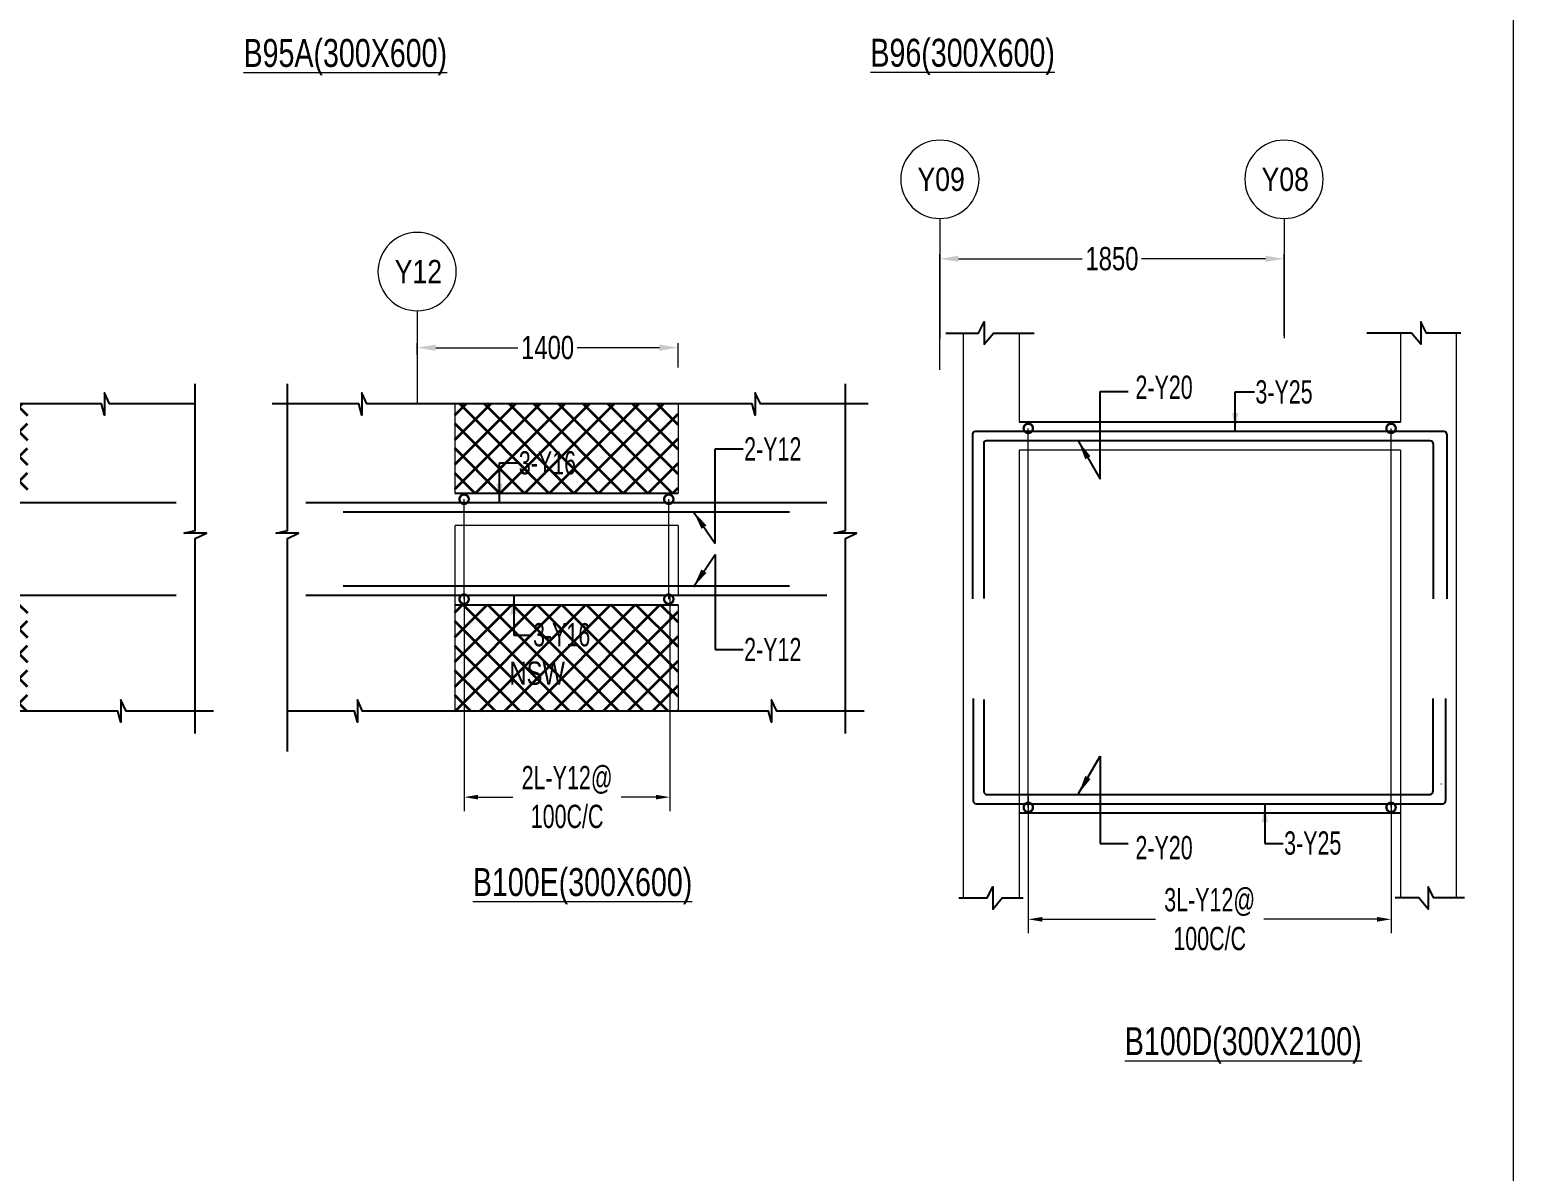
# Model space of a CAD drawing. Header units: millimetres. Extents: x -2697 to 288508, y -1308 to 60928.
# Drawn here: x 110212 to 118188, y 17243 to 23377 of the extents above; entities that cross this region are included whole.
import ezdxf
from ezdxf.enums import TextEntityAlignment as Align

# ---------------------------------------------------------------- set-up
doc = ezdxf.new("R2010")
doc.units = ezdxf.units.MM
doc.header["$LTSCALE"] = 100
for name, pattern in [('ACAD_ISO04W100', [30, 24, -3, 0, -3]), ('CONTINOUS', [0]), ('CONTINU', [0]), ('HIDDEN', [0.375, 0.25, -0.125])]:
    doc.linetypes.add(name, pattern=pattern)
doc.layers.get('Defpoints').update_dxf_attribs({"color": 1, "lineweight": 0})
for name, color, linetype in [('-S-ARROW', 253, 'Continuous'), ('-S-MISC', 8, 'Continuous'), ('-STR-BEAM', 7, 'CONTINU'), ('-STR-REINF', 3, 'Continuous'), ('-STR-TEXT', 6, 'Continuous')]:
    doc.layers.add(name, color=color, linetype=linetype)
for name, color, linetype, lineweight in [('-S-STIRUP', 11, 'Continuous', 9), ('-S-TEXT', 6, 'Continuous', 0), ('-STR-COLUMN', 5, 'HIDDEN', 13), ('-STR-RF-DIM', 252, 'CONTINOUS', 20), ('A-ANNO-GRID-LINE', 252, 'ACAD_ISO04W100', 20), ('A-ANNO-GRID-TEXT', 13, 'Continuous', 15), ('GRID DIM', 252, 'Continuous', 9), ('S-COL HATCH', 9, 'Continuous', 35), ('SEC TEXT', 9, 'Continuous', 18), ('SLAB LINE', 254, 'HIDDEN', 20)]:
    doc.layers.add(name, color=color, linetype=linetype, lineweight=lineweight)
doc.styles.add('BEAM-LS', font='romans.shx', dxfattribs={"width": 0.8})
doc.styles.add('Dim.s & Anno.(Misc.)', font='ARIALN.TTF')
doc.styles.add('SOBHA', font='swisscl.ttf', dxfattribs={"width": 0.9})
doc.styles.add('sobha.sed', font='swisscl.ttf')
doc.dimstyles.new('S-50', dxfattribs={"dimscale": 50, "dimtxt": 2.5, "dimasz": 2, "dimexe": 0.5, "dimexo": 0.25, "dimgap": 0.25, "dimtad": 0, "dimdec": 0, "dimrnd": 0.0005, "dimzin": 0, "dimdsep": 46, "dimtxsty": 'sobha.sed', "dimblk": 'OBLIQUE', "dimcen": 0.09, "dimclrd": 8, "dimclre": 8, "dimclrt": 6, "dimadec": 0, "dimazin": 0, "dimtfac": 1, "dimtdec": 0, "dimtofl": 0, "dimtmove": 2, "dimatfit": 3, "dimfxl": 0.18, "dimtolj": 1, "dimtzin": 0, "dimlwd": -1, "dimlwe": -1, "dimarcsym": 0})
doc.dimstyles.new('S-DIM50', dxfattribs={"dimscale": 50, "dimtxt": 2.5, "dimasz": 1.5, "dimexe": 1.5, "dimexo": 1, "dimgap": 0.5, "dimtad": 0, "dimdec": 0, "dimzin": 0, "dimdsep": 46, "dimtxsty": 'SOBHA', "dimcen": 0.09, "dimclrd": 256, "dimclre": 256, "dimclrt": 6, "dimadec": 5, "dimazin": 0, "dimtfac": 1, "dimtdec": 0, "dimtofl": 0, "dimtmove": 0, "dimatfit": 3, "dimfxl": 0.18, "dimtolj": 1, "dimtzin": 0, "dimlwd": -1, "dimlwe": -1, "dimarcsym": 0})
doc.dimstyles.new('STIRUP', dxfattribs={"dimscale": 50, "dimtxt": 2.5, "dimasz": 2.2, "dimexe": 0, "dimexo": 0, "dimgap": 0.5, "dimtad": 0, "dimdec": 0, "dimzin": 0, "dimdsep": 46, "dimtxsty": 'BEAM-LS', "dimblk": 'DOTSMALL', "dimcen": 0.09, "dimclrd": 256, "dimclre": 256, "dimclrt": 256, "dimadec": 5, "dimazin": 0, "dimtfac": 1, "dimtdec": 0, "dimtofl": 0, "dimtmove": 0, "dimatfit": 3, "dimldrblk": 'DOTSMALL', "dimfxl": 0, "dimfxlon": 1, "dimtolj": 1, "dimtzin": 0, "dimlwd": -1, "dimlwe": -1, "dimarcsym": 0})

# ---------------------------------------------------------------- blocks, each defined once
blk = doc.blocks.new('_Oblique')
at = {"color": 0, "linetype": 'ByBlock', "lineweight": -2}
blk.add_line((-0.5, -0.5), (0.5, 0.5), dxfattribs=at)
blk = doc.blocks.new('*D39')
at = {"layer": '-STR-RF-DIM', "transparency": 16777216}
for p, q in [((115580.1, 19255.5), (115580.1, 18522.4)), ((117530.2, 19210.3), (117530.2, 18522.4)), ((115655.1, 18597.4), (116264, 18597.4)), ((117455.2, 18597.4), (116846.3, 18597.4))]:
    blk.add_line(p, q, dxfattribs=at)
for points in [[(115655.1, 18609.9), (115655.1, 18584.9), (115580.1, 18597.4)], [(117455.2, 18609.9), (117455.2, 18584.9), (117530.2, 18597.4)]]:
    blk.add_solid(points, dxfattribs=at)
at = {"layer": 'Defpoints', "color": 0, "transparency": 16777216}
for p in [(115580.1, 19255.5, 178586.6), (117530.2, 19210.3, 0), (117530.2, 18597.4)]:
    blk.add_point(p, dxfattribs=at)
at = {"layer": '-STR-RF-DIM', "color": 6, "transparency": 16777216, "insert": (116555.1, 18597.4), "char_height": 125, "attachment_point": 5, "style": 'SOBHA'}
blk.add_mtext('\\A1;3L-Y12@\\P100C/C', dxfattribs=at)
blk = doc.blocks.new('_DotSmall')
at = {"color": 0, "linetype": 'ByBlock', "const_width": 0.5}
blk.add_lwpolyline([(-0.0625, 0, 1), (0.0625, 0, 1)], format="xyb", close=True, dxfattribs=at)
blk = doc.blocks.new('*D40')
at = {"layer": '-S-STIRUP', "ltscale": 100, "transparency": 16777216}
blk.add_line((115580.1, 19198.5), (115580.1, 21235.3), dxfattribs=at)
at = {"layer": 'Defpoints', "color": 0, "linetype": 'CONTINU', "ltscale": 100, "transparency": 16777216}
for p in [(115580.1, 21235.3), (115580.1, 21235.3), (115580.1, 19198.5)]:
    blk.add_point(p, dxfattribs=at)
at = {"layer": '-S-STIRUP', "linetype": 'CONTINU', "ltscale": 100, "transparency": 16777216, "xscale": 100, "yscale": 100, "zscale": 100}
for p, rotation in [((115580.1, 21235.3), 90), ((115580.1, 19198.5), 270)]:
    blk.add_blockref('_DotSmall', p, dxfattribs=dict(at, rotation=rotation))
blk = doc.blocks.new('*D41')
at = {"layer": '-S-STIRUP', "ltscale": 100, "transparency": 16777216}
blk.add_line((117530.2, 19198.5), (117530.2, 21235.3), dxfattribs=at)
at = {"layer": 'Defpoints', "color": 0, "linetype": 'CONTINU', "ltscale": 100, "transparency": 16777216}
for p in [(117530.2, 21235.3), (117530.2, 21235.3), (117530.2, 19198.5)]:
    blk.add_point(p, dxfattribs=at)
at = {"layer": '-S-STIRUP', "linetype": 'CONTINU', "ltscale": 100, "transparency": 16777216, "xscale": 100, "yscale": 100, "zscale": 100}
for p, rotation in [((117530.2, 21235.3), 90), ((117530.2, 19198.5), 270)]:
    blk.add_blockref('_DotSmall', p, dxfattribs=dict(at, rotation=rotation))
blk = doc.blocks.new('A-SYMB_Grid')
blk.add_circle((0, 0), 4.21)
at = {"style": 'Dim.s & Anno.(Misc.)'}
blk.add_attdef('GRID', text='', height=3, dxfattribs=at).set_placement((0, 0), align=Align.MIDDLE_CENTER)
blk = doc.blocks.new('*D157')
at = {"layer": 'Defpoints', "color": 0, "transparency": 16777216}
for p in [(116954.8, 22146.3), (116954.8, 21719.4), (115104.8, 21537.5)]:
    blk.add_point(p, dxfattribs=at)
at = {"layer": 'GRID DIM', "transparency": 16777216}
for p, q in [((115104.8, 21550), (115104.8, 22171.3)), ((115204.8, 22146.3), (115870.4, 22146.3)), ((116854.8, 22146.3), (116189.2, 22146.3)), ((116954.8, 21731.9), (116954.8, 22171.3))]:
    blk.add_line(p, q, dxfattribs=at)
for points in [[(115204.8, 22162.9), (115204.8, 22129.6), (115104.8, 22146.3)], [(116854.8, 22162.9), (116854.8, 22129.6), (116954.8, 22146.3)]]:
    blk.add_solid(points, dxfattribs=at)
at = {"layer": 'GRID DIM', "color": 13, "transparency": 16777216, "insert": (116029.8, 22146.3), "char_height": 125, "attachment_point": 5, "style": 'sobha.sed'}
blk.add_mtext('\\A1;1850', dxfattribs=at)
blk = doc.blocks.new('*D668')
at = {"layer": '-STR-RF-DIM', "transparency": 16777216}
for p, q in [((112547, 20329.3), (112547, 19178.7)), ((113653.5, 20337.3), (113653.5, 19178.7)), ((112622, 19253.7), (112809.8, 19253.7)), ((113578.5, 19253.7), (113391.9, 19253.7))]:
    blk.add_line(p, q, dxfattribs=at)
for points in [[(112622, 19266.2), (112622, 19241.2), (112547, 19253.7)], [(113578.5, 19266.2), (113578.5, 19241.2), (113653.5, 19253.7)]]:
    blk.add_solid(points, dxfattribs=at)
at = {"layer": 'Defpoints', "color": 0, "transparency": 16777216}
for p in [(112547, 20329.3, 0), (113653.5, 20337.3, 0), (112547, 19253.7)]:
    blk.add_point(p, dxfattribs=at)
at = {"layer": '-STR-RF-DIM', "color": 6, "transparency": 16777216, "insert": (113100.8, 19253.7), "char_height": 125, "attachment_point": 5, "style": 'SOBHA'}
blk.add_mtext('\\A1;2L-Y12@\\P100C/C', dxfattribs=at)
blk = doc.blocks.new('*D669')
at = {"layer": '-S-STIRUP', "ltscale": 100, "transparency": 16777216}
blk.add_line((113647.3, 20317.5), (113647.3, 20854.3), dxfattribs=at)
at = {"layer": 'Defpoints', "color": 0, "linetype": 'CONTINU', "ltscale": 100, "transparency": 16777216}
for p in [(113647.3, 20854.3), (113647.3, 20854.3), (113647.3, 20317.5)]:
    blk.add_point(p, dxfattribs=at)
at = {"layer": '-S-STIRUP', "linetype": 'CONTINU', "ltscale": 100, "transparency": 16777216, "xscale": 100, "yscale": 100, "zscale": 100}
for p, rotation in [((113647.3, 20854.3), 90), ((113647.3, 20317.5), 270)]:
    blk.add_blockref('_DotSmall', p, dxfattribs=dict(at, rotation=rotation))
blk = doc.blocks.new('*D670')
at = {"layer": '-S-STIRUP', "ltscale": 100, "transparency": 16777216}
blk.add_line((112547, 20317.5), (112547, 20854.3), dxfattribs=at)
at = {"layer": 'Defpoints', "color": 0, "linetype": 'CONTINU', "ltscale": 100, "transparency": 16777216}
for p in [(112547, 20854.3), (112547, 20854.3), (112547, 20317.5)]:
    blk.add_point(p, dxfattribs=at)
at = {"layer": '-S-STIRUP', "linetype": 'CONTINU', "ltscale": 100, "transparency": 16777216, "xscale": 100, "yscale": 100, "zscale": 100}
for p, rotation in [((112547, 20854.3), 90), ((112547, 20317.5), 270)]:
    blk.add_blockref('_DotSmall', p, dxfattribs=dict(at, rotation=rotation))
blk = doc.blocks.new('*D675')
at = {"layer": 'Defpoints', "color": 0, "transparency": 16777216}
for p in [(112294.6, 21617.4, 0), (113697, 21668.7), (113697, 21549, 0)]:
    blk.add_point(p, dxfattribs=at)
at = {"layer": 'GRID DIM', "transparency": 16777216}
for p, q in [((112294.6, 21629.9), (112294.6, 21693.7)), ((112394.6, 21668.7), (112836.4, 21668.7)), ((113597, 21668.7), (113155.3, 21668.7)), ((113697, 21561.5), (113697, 21693.7))]:
    blk.add_line(p, q, dxfattribs=at)
for points in [[(112394.6, 21685.3), (112394.6, 21652), (112294.6, 21668.7)], [(113597, 21685.3), (113597, 21652), (113697, 21668.7)]]:
    blk.add_solid(points, dxfattribs=at)
at = {"layer": 'GRID DIM', "color": 13, "transparency": 16777216, "insert": (112995.8, 21668.7), "char_height": 125, "attachment_point": 5, "style": 'sobha.sed'}
blk.add_mtext('\\A1;1400', dxfattribs=at)

msp = doc.modelspace()

# ---------------------------------------------------------------- hatches: boundary and pattern name
at = {"layer": 'S-COL HATCH'}
h = msp.add_hatch(dxfattribs=at)
h.set_pattern_fill('ANSI37', color=253, scale=750)
h.set_pattern_definition([(45, (-78908.51, 124631.1), (-66.29126, 66.29126), []), (135, (-78908.51, 124631.1), (-66.29126, -66.29126), [])])
h.paths.add_polyline_path([(108999.05, 20887.26), (110199.05, 20887.26), (110199.05, 21366.35), (108999.05, 21366.35)])
h.paths.add_polyline_path([(108999.05, 19716.35), (110199.05, 19716.35), (110199.05, 20287.26), (108999.05, 20287.26)])
h.paths.add_polyline_path([(112497.05, 19716.35), (113697.05, 19716.35), (113697.05, 20287.26), (112497.05, 20287.26)])
h.paths.add_polyline_path([(112497.05, 20887.26), (113697.05, 20887.26), (113697.05, 21366.35), (112497.05, 21366.35)])

# ---------------------------------------------------------------- linework, layer by layer
at = {"layer": '-S-MISC', "linetype": 'ByBlock', "ltscale": 1000, "elevation": 357173.18}
for points in [[(115136.41, 21747.35), (115311.61, 21747.35), (115342.47, 21807.01), (115342.47, 21686.85), (115392.32, 21747.35), (115611.51, 21747.35)], [(117905.4, 21747.35), (117720.76, 21747.35), (117689.89, 21807.01), (117689.89, 21686.85), (117640.04, 21747.35), (117399.38, 21747.35)], [(111102.05, 19596.35), (111102.05, 20643.02), (111161.71, 20671.48), (111041.54, 20671.48), (111102.05, 20686.63), (111102.05, 21474.45)], [(111597.05, 19498.4), (111597.05, 20643.02), (111656.71, 20671.48), (111536.54, 20671.48), (111597.05, 20686.63), (111597.05, 21474.45)], [(114597.05, 19596.35), (114597.05, 20643.02), (114656.71, 20671.48), (114536.54, 20671.48), (114597.05, 20686.63), (114597.05, 21474.45)], [(111099.05, 21366.35), (110641.57, 21366.35), (110613.1, 21426.01), (110613.1, 21305.85), (110597.95, 21366.35), (110103.2, 21366.35)], [(113697.05, 21366.35), (112024.99, 21366.35), (111996.52, 21426.01), (111996.52, 21305.85), (111981.37, 21366.35), (111515.45, 21366.35)], [(114719.47, 21366.35), (114139.57, 21366.35), (114111.1, 21426.01), (114111.1, 21305.85), (114095.95, 21366.35), (113601.2, 21366.35)], [(111200, 19716.35), (110729.82, 19716.35), (110701.35, 19776.01), (110701.35, 19655.85), (110686.2, 19716.35), (110103.2, 19716.35)], [(113653.54, 19716.35), (112001.53, 19716.35), (111973.06, 19776.01), (111973.06, 19655.85), (111957.91, 19716.35), (111597.05, 19716.35)], [(114698, 19716.35), (114227.82, 19716.35), (114199.35, 19776.01), (114199.35, 19655.85), (114184.2, 19716.35), (113601.2, 19716.35)], [(115207.02, 18711.97), (115358.39, 18711.97), (115389.26, 18771.63), (115389.26, 18651.47), (115439.11, 18711.97), (115551.79, 18711.97)], [(117924.52, 18711.97), (117760.51, 18711.97), (117729.65, 18771.63), (117729.65, 18651.47), (117679.79, 18711.97), (117551.87, 18711.97)]]:
    msp.add_lwpolyline(points, dxfattribs=at)
at = {"layer": '-STR-BEAM'}
for p, q in [((117580.21, 21268.26, 357173.18), (115530.21, 21268.26, 357173.18)), ((112497.05, 20887.26, 357173.18), (113697.05, 20887.26, 357173.18)), ((112497.05, 20287.26, 357173.18), (113697.05, 20287.26, 357173.18)), ((117580.21, 19168.26, 357173.18), (115530.21, 19168.26, 357173.18))]:
    msp.add_line(p, q, dxfattribs=at)
at = {"layer": '-STR-COLUMN', "linetype": 'Continuous', "ltscale": 10}
for p, q in [((115230.21, 21747.35, 357173.18), (115230.21, 18711.97, 357173.18)), ((115530.21, 21747.35, 357173.18), (115530.21, 21268.26, 357173.18)), ((117580.21, 21747.35, 357173.18), (117580.21, 21268.26, 357173.18)), ((117880.21, 21747.35, 357173.18), (117880.21, 18711.97, 357173.18)), ((112497.05, 21366.35, 357173.18), (112497.05, 20887.26, 357173.18)), ((113697.05, 21366.35, 357173.18), (113697.05, 20887.26, 357173.18)), ((112497.05, 20287.26, 357173.18), (112497.05, 19716.35, 357173.18)), ((113697.05, 20287.26, 357173.18), (113697.05, 19716.35, 357173.18)), ((115530.21, 19168.26, 357173.18), (115530.21, 18711.97, 357173.18)), ((117580.21, 19168.26, 357173.18), (117580.21, 18711.97, 357173.18))]:
    msp.add_line(p, q, dxfattribs=at)
at = {"layer": '-STR-REINF', "ltscale": 10}
for p, q in [((117815.21, 21218.26, 357173.18), (115295.21, 21218.26, 357173.18)), ((115280.21, 21203.26, 357173.18), (115280.21, 20319.36, 357173.18)), ((115340.21, 21153.26, 357173.18), (115340.21, 20320.49, 357173.18)), ((117741.21, 21168.26, 357173.18), (115355.21, 21168.26, 357173.18)), ((117756.21, 21153.26, 357173.18), (117756.21, 20319.36, 357173.18)), ((117830.21, 21203.26, 357173.18), (117830.21, 20319.36, 357173.18)), ((108199.05, 20837.26, 357173.18), (110999.05, 20837.26, 357173.18)), ((111697.05, 20837.26, 357173.18), (114497.05, 20837.26, 357173.18)), ((111897.05, 20787.26, 357173.18), (114297.05, 20787.26, 357173.18)), ((114297.05, 20387.26, 357173.18), (111897.05, 20387.26, 357173.18)), ((110999.05, 20337.26, 357173.18), (108199.05, 20337.26, 357173.18)), ((114497.05, 20337.26, 357173.18), (111697.05, 20337.26, 357173.18)), ((115284.21, 19784.36, 357173.18), (115284.21, 19233.26, 357173.18)), ((117755.21, 19784.36, 357173.18), (117755.21, 19283.26, 357173.18)), ((117823.75, 19784.36, 357173.18), (117823.75, 19233.26, 357173.18)), ((115341.21, 19778.05, 357173.18), (115341.21, 19283.26, 357173.18)), ((117799.21, 19324.4, 357173.18), (117799.21, 19323.48, 357173.18)), ((115356.21, 19268.26, 357173.18), (117740.21, 19268.26, 357173.18)), ((115299.21, 19218.26, 357173.18), (117808.75, 19218.26, 357173.18))]:
    msp.add_line(p, q, dxfattribs=at)
for centre, start, end in [((115295.21, 21203.26, 357173.18), 90, 180), ((117815.21, 21203.26, 357173.18), 0, 90), ((115355.21, 21153.26, 357173.18), 90, 180), ((115299.21, 19233.26, 357173.18), 180, 270), ((115356.21, 19283.26, 357173.18), 180, 270), ((117740.21, 19283.26, 357173.18), 270, 0), ((117808.75, 19233.26, 357173.18), 270, 0)]:
    msp.add_arc(centre, 15, start, end, dxfattribs=at)
at = {"layer": '-STR-REINF', "ltscale": 10, "extrusion": (-2.75285e-10, 1.95453e-08, 1)}
msp.add_arc((117741.21, 21153.25, 357173.18), 15, 0, 90, dxfattribs=at)
at = {"layer": 'A-ANNO-GRID-LINE', "ltscale": 40}
for p, q in [((115104.82, 22362.62, 357173.18), (115104.82, 21719.36, 357173.18)), ((116954.82, 22362.62, 357173.18), (116954.82, 21719.36, 357173.18)), ((112294.64, 21866.84, 357173.18), (112294.64, 21368, 357173.18))]:
    msp.add_line(p, q, dxfattribs=at)
at = {"layer": 'Defpoints', "color": 1}
msp.add_lwpolyline([(83126.44, 30730.58), (118187.53, 30730.58), (118187.53, 3561.14), (83126.44, 3561.14)], close=True, dxfattribs=at)
at = {"layer": 'SLAB LINE', "color": 9, "linetype": 'HIDDEN', "ltscale": 0.1}
for p, q in [((117580.21, 21118.26, 357173.18), (115530.21, 21118.26, 357173.18)), ((115530.21, 21118.26, 357173.18), (115530.21, 19168.26, 357173.18)), ((117580.21, 21118.26, 357173.18), (117580.21, 19168.26, 357173.18))]:
    msp.add_line(p, q, dxfattribs=at)
at = {"layer": 'SLAB LINE', "linetype": 'HIDDEN', "ltscale": 0.1}
for p, q in [((112497.05, 20712.5, 357173.18), (112497.05, 20287.26, 357173.18)), ((113697.05, 20712.5, 357173.18), (112497.05, 20712.5, 357173.18)), ((113697.05, 20712.5, 357173.18), (113697.05, 20337.26, 357173.18))]:
    msp.add_line(p, q, dxfattribs=at)

# ---------------------------------------------------------------- block references
at = {"layer": 'A-ANNO-GRID-TEXT'}
ref = msp.add_blockref('A-SYMB_Grid', (115104.82, 22573.25, 357173.18), dxfattribs=dict(at, xscale=-50, yscale=50, zscale=50))
ref.add_attrib('GRID', 'Y09', dxfattribs={"layer": '0', "height": 125, "style": 'Dim.s & Anno.(Misc.)'}).set_placement((115111.47, 22573.25, 357173.18), align=Align.MIDDLE_CENTER)
ref = msp.add_blockref('A-SYMB_Grid', (116954.82, 22573.25, 357173.18), dxfattribs=dict(at, xscale=-50, yscale=50, zscale=50))
ref.add_attrib('GRID', 'Y08', dxfattribs={"layer": '0', "height": 125, "style": 'Dim.s & Anno.(Misc.)'}).set_placement((116961.47, 22573.25, 357173.18), align=Align.MIDDLE_CENTER)
ref = msp.add_blockref('A-SYMB_Grid', (112294.64, 22077.47, 357173.18), dxfattribs=dict(at, xscale=-50, yscale=50, zscale=50))
ref.add_attrib('GRID', 'Y12', dxfattribs={"layer": '0', "height": 125, "style": 'Dim.s & Anno.(Misc.)'}).set_placement((112301.29, 22077.47, 357173.18), align=Align.MIDDLE_CENTER)

# ---------------------------------------------------------------- texts
at = {"layer": '-S-TEXT', "color": 6, "style": 'sobha.sed'}
msp.add_text('NSW', height=125, dxfattribs=at).set_placement((112790.49, 19857.36, 178586.59))
at = {"layer": '-STR-TEXT', "color": 6, "char_height": 125, "style": 'SOBHA'}
for s, insert, attachment_point in [('\\A1;2-Y20', (116156.1, 21518.63, 357173.18), 1), ('\\A1;3-Y25', (116800.96, 21493.53, 357173.18), 1), ('\\A1;2-Y12', (114052.49, 21062.18, 357173.18), 7), ('\\A1;3-Y16', (112841.38, 21112.53, 357173.18), 1), ('\\A1;3-Y16', (112917.59, 20061.98, 357173.18), 7), ('\\A1;2-Y12', (114052.49, 20109.61, 357173.18), 1), ('\\A1;3-Y25', (116955.39, 18942.98, 357173.18), 7), ('\\A1;2-Y20', (116156.1, 18918, 357173.18), 7)]:
    msp.add_mtext(s, dxfattribs=dict(at, insert=insert, attachment_point=attachment_point))
at = {"layer": 'SEC TEXT', "color": 1, "linetype": 'ByBlock', "style": 'sobha.sed'}
for s, rotation, p in [('%%UB95A(300X600)', 0.010721, (111361.26, 23177.13, 178586.59)), ('%%UB96(300X600)', 0.010721, (114731.3, 23178.28, 178586.59)), ('%%UB100E(300X600)', 359.989279, (112594.09, 18722.51, 357173.18)), ('%%UB100D(300X2100)', 359.989279, (116098.84, 17867.62, 357173.18))]:
    msp.add_text(s, height=150, rotation=rotation, dxfattribs=at).set_placement(p)

# ---------------------------------------------------------------- dimensions: what is measured, and where the dimension line sits
at = {"layer": '-S-STIRUP', "linetype": 'CONTINU', "ltscale": 100}
for base, p1, p2, picture, middle in [((115580.06, 21235.26, 535759.77), (115580.06, 19198.54, 535759.77), (115580.06, 21235.26, 535759.77), '*D40', (115580.06, 20216.9, 535759.77)), ((117530.21, 21235.26, 357173.18), (117530.21, 19198.54, 357173.18), (117530.21, 21235.26, 357173.18), '*D41', (117530.21, 20216.9, 357173.18)), ((112547.05, 20854.26, 357173.18), (112547.05, 20317.54, 357173.18), (112547.05, 20854.26, 357173.18), '*D670', (112547.05, 20585.9, 357173.18)), ((113647.29, 20854.26, 535759.77), (113647.29, 20317.54, 535759.77), (113647.29, 20854.26, 535759.77), '*D669', (113647.29, 20585.9, 535759.77))]:
    dim = msp.add_linear_dim(base=base, p1=p1, p2=p2, angle=90, text=' ', dimstyle='STIRUP', override={"dimasz": 2}, dxfattribs=at)
    dim.commit()
    dim.dimension.update_dxf_attribs({"geometry": picture, "text_midpoint": middle})
at = {"layer": '-STR-RF-DIM'}
dim = msp.add_linear_dim(base=(112547.05, 19253.68, 357173.18), p1=(113653.54, 20337.26, 357173.18), p2=(112547.05, 20329.26, 357173.18), angle=180, text='2L-Y12@\\P100C/C', dimstyle='S-DIM50', override={"dimscale": 1, "dimtxt": 125, "dimasz": 75, "dimexe": 75, "dimexo": 0, "dimgap": 25, "dimsah": 1, "dimcen": 4.5, "dimfxl": 75}, dxfattribs=at)
dim.commit()
dim.dimension.update_dxf_attribs({"geometry": '*D668', "text_midpoint": (113100.84, 19253.68, 357173.18), "dimtype": 160})
dim = msp.add_linear_dim(base=(117530.21, 18597.35, 357173.18), p1=(115580.06, 19255.48, 535759.77), p2=(117530.21, 19210.26, 357173.18), text='3L-Y12@\\P100C/C', dimstyle='S-DIM50', override={"dimscale": 1, "dimtxt": 125, "dimasz": 75, "dimexe": 75, "dimexo": 0, "dimgap": 25, "dimsah": 1, "dimcen": 4.5, "dimfxl": 75}, dxfattribs=at)
dim.commit()
dim.dimension.update_dxf_attribs({"geometry": '*D39', "text_midpoint": (116555.14, 18597.35, 357173.18)})
at = {"layer": 'GRID DIM'}
for base, p1, p2, override, picture, middle in [((116954.82, 22146.28, 357173.18), (115104.82, 21537.46, 357173.18), (116954.82, 21719.36, 357173.18), {"dimsah": 1, "dimclrd": 256, "dimclre": 256, "dimclrt": 13, "dimtmove": 1}, '*D157', (116029.82, 22146.28, 357173.18)), ((113697.05, 21668.66, 357173.18), (112294.64, 21617.42, 357173.18), (113697.05, 21549.03, 357173.18), {"dimrnd": 5, "dimsah": 1, "dimclrd": 256, "dimclre": 256, "dimclrt": 13}, '*D675', (112995.84, 21668.66, 357173.18))]:
    dim = msp.add_linear_dim(base=base, p1=p1, p2=p2, dimstyle='S-50', override=override, dxfattribs=at)
    dim.commit()
    dim.dimension.update_dxf_attribs({"geometry": picture, "text_midpoint": middle})

# ---------------------------------------------------------------- leaders
at = {"layer": '-S-ARROW'}
for points in [[(115850.58, 21164.14, 357173.18), (115966.06, 20962.7, 357173.18), (115966.06, 21432.31, 357173.18), (116117.47, 21432.31, 357173.18)], [(115850.58, 19272.5, 357173.18), (115966.06, 19473.94, 357173.18), (115966.06, 19004.33, 357173.18), (116117.47, 19004.33, 357173.18)]]:
    msp.add_leader(points, dimstyle='S-50', override={"dimasz": 2, "dimgap": 0.1, "dimtad": 0}, dxfattribs=at)
at = {"layer": '-S-ARROW', "annotation_type": 0, "has_hookline": 1, "hookline_direction": 1}
for points, text_width in [([(116692.63, 21218.26, 357173.18), (116692.63, 21431.03, 357173.18), (116795.96, 21431.03, 357173.18)], 318.11), ([(113780.6, 20787.26, 357173.18), (113896.08, 20616.45, 357173.18), (113896.08, 21124.68, 357173.18), (114047.49, 21124.68, 357173.18)], 317.74), ([(112737.34, 20837.26, 357173.18), (112737.34, 21050.03, 357173.18), (112836.38, 21050.03, 357173.18)], 318.41), ([(113780.6, 20384.54, 357173.18), (113896.08, 20557.34, 357173.18), (113896.08, 20047.11, 357173.18), (114047.49, 20047.11, 357173.18)], 317.74), ([(112813.55, 20337.26, 357173.18), (112813.55, 20124.48, 357173.18), (112912.59, 20124.48, 357173.18)], 318.41), ([(116851.35, 19218.26, 357173.18), (116851.35, 19005.48, 357173.18), (116950.39, 19005.48, 357173.18)], 318.11)]:
    msp.add_leader(points, dimstyle='S-50', override={"dimasz": 2, "dimgap": 0.1, "dimtad": 0}, dxfattribs=dict(at, text_width=text_width))

doc.saveas('drawing.dxf')
